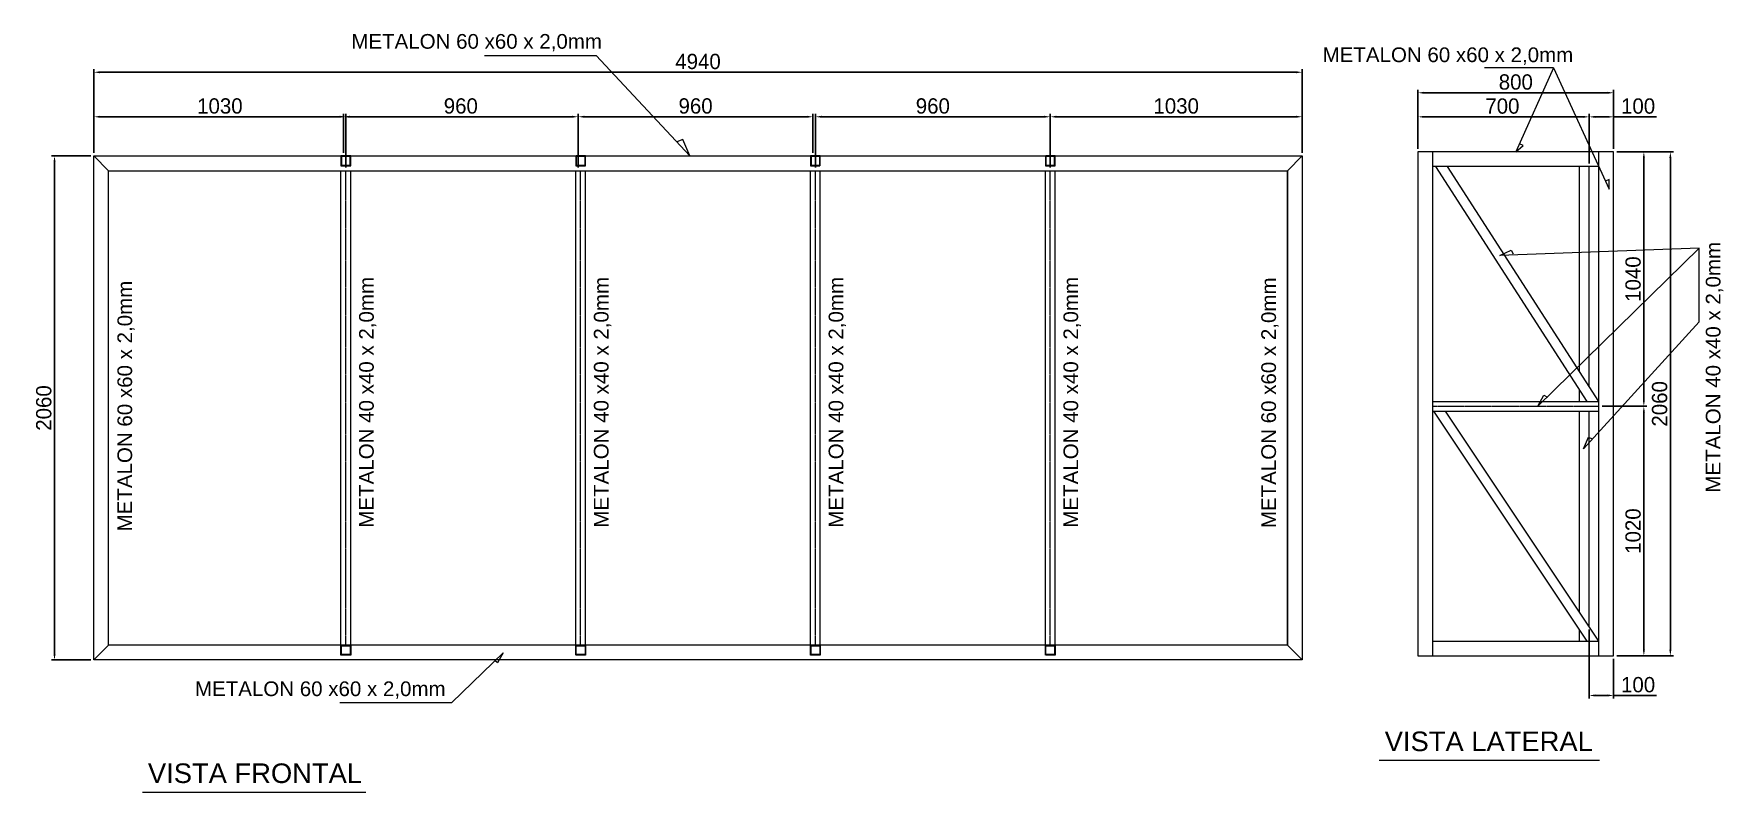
# Model space of a CAD drawing. Header units: millimetres. Extents: x 264998 to 288730, y -52980 to -35752.
# Drawn here: x 264998 to 271906, y -47228 to -44128 of the extents above; entities that cross this region are included whole.
import ezdxf

# ---------------------------------------------------------------- set-up
doc = ezdxf.new("R2010")
doc.units = ezdxf.units.MM
doc.header["$LTSCALE"] = 0.2
doc.linetypes.add('ACAD_ISO02W100', pattern=[15, 12, -3])
doc.linetypes.add('CENTER', pattern=[50.8, 31.75, -6.35, 6.35, -6.35])
for name, color, linetype, lineweight in [('03', 3, 'Continuous', 15), ('04', 4, 'Continuous', 5), ('CENT 1', 1, 'CENTER', 9), ('COTA', 1, 'Continuous', 9), ('FRL2', 2, 'ACAD_ISO02W100', 13), ('TESTE', 8, 'Continuous', 15)]:
    doc.layers.add(name, color=color, linetype=linetype, lineweight=lineweight)
doc.styles.add('1-20', font='arial.ttf', dxfattribs={"height": 4})
doc.styles.add('1-75', font='arial.ttf', dxfattribs={"height": 15})
doc.dimstyles.new('ESC25', dxfattribs={"dimscale": 25, "dimtxt": 2.5, "dimasz": 1, "dimexe": 0.5, "dimexo": 0.5, "dimgap": 0.5, "dimtad": 1, "dimdec": 0, "dimzin": 0, "dimdsep": 46, "dimtxsty": 'Standard', "dimcen": 1.5, "dimclrd": 1, "dimclre": 1, "dimclrt": 2, "dimadec": 0, "dimazin": 0, "dimtfac": 1, "dimtdec": 0, "dimtofl": 0, "dimtmove": 0, "dimatfit": 3, "dimfxl": 1, "dimtolj": 1, "dimtzin": 0, "dimarcsym": 0})

# ---------------------------------------------------------------- blocks, each defined once
blk = doc.blocks.new('*D2')
at = {"layer": 'COTA', "color": 1, "lineweight": -2, "transparency": 16777216}
for p, q in [((271470.3, -44610.4), (271702.3, -44610.4)), ((271689.8, -46645.4), (271689.8, -44635.4)), ((271470.3, -46670.4), (271702.3, -46670.4))]:
    blk.add_line(p, q, dxfattribs=at)
at = {"layer": 'COTA', "color": 1, "transparency": 16777216}
for points in [[(271685.6, -44635.4), (271693.9, -44635.4), (271689.8, -44610.4)], [(271685.6, -46645.4), (271693.9, -46645.4), (271689.8, -46670.4)]]:
    blk.add_solid(points, dxfattribs=at)
at = {"layer": 'COTA', "color": 2, "transparency": 16777216, "insert": (271646, -45640.4), "char_height": 62.5, "attachment_point": 5, "rotation": 90}
blk.add_mtext('\\A1;2060', dxfattribs=at)
blk = doc.blocks.new('*D3')
at = {"layer": '03', "color": 1, "lineweight": -2, "transparency": 16777216}
for p, q in [((271357.8, -44657.9), (271357.8, -44454.8)), ((271382.8, -44467.3), (271432.8, -44467.3)), ((271457.8, -44597.9), (271457.8, -44454.8)), ((271457.8, -44467.3), (271632.8, -44467.3))]:
    blk.add_line(p, q, dxfattribs=at)
at = {"layer": '03', "color": 1, "transparency": 16777216}
for points in [[(271382.8, -44463.2), (271382.8, -44471.5), (271357.8, -44467.3)], [(271432.8, -44463.2), (271432.8, -44471.5), (271457.8, -44467.3)]]:
    blk.add_solid(points, dxfattribs=at)
at = {"layer": '03', "color": 2, "transparency": 16777216, "insert": (271557.8, -44423.6), "char_height": 62.5, "attachment_point": 5}
blk.add_mtext('\\A1;100', dxfattribs=at)
blk = doc.blocks.new('*D4')
at = {"layer": '03', "color": 1, "lineweight": -2, "transparency": 16777216}
for p, q in [((270657.8, -44597.9), (270657.8, -44454.8)), ((271332.8, -44467.3), (270682.8, -44467.3)), ((271357.8, -44597.9), (271357.8, -44454.8))]:
    blk.add_line(p, q, dxfattribs=at)
at = {"layer": '03', "color": 1, "transparency": 16777216}
for points in [[(270682.8, -44463.2), (270682.8, -44471.5), (270657.8, -44467.3)], [(271332.8, -44463.2), (271332.8, -44471.5), (271357.8, -44467.3)]]:
    blk.add_solid(points, dxfattribs=at)
at = {"layer": '03', "color": 2, "transparency": 16777216, "insert": (271002.9, -44423.6), "char_height": 62.5, "attachment_point": 5}
blk.add_mtext('\\A1;700', dxfattribs=at)
blk = doc.blocks.new('*D5')
at = {"layer": '03', "color": 1, "lineweight": -2, "transparency": 16777216}
for p, q in [((270657.8, -44597.9), (270657.8, -44356.4)), ((271432.8, -44368.9), (270682.8, -44368.9)), ((271457.8, -44597.9), (271457.8, -44356.4))]:
    blk.add_line(p, q, dxfattribs=at)
at = {"layer": '03', "color": 1, "transparency": 16777216}
for points in [[(270682.8, -44364.8), (270682.8, -44373.1), (270657.8, -44368.9)], [(271432.8, -44364.8), (271432.8, -44373.1), (271457.8, -44368.9)]]:
    blk.add_solid(points, dxfattribs=at)
at = {"layer": '03', "color": 2, "transparency": 16777216, "insert": (271057.8, -44325.2), "char_height": 62.5, "attachment_point": 5}
blk.add_mtext('\\A1;800', dxfattribs=at)
blk = doc.blocks.new('*D6')
at = {"layer": '03', "color": 1, "lineweight": -2, "transparency": 16777216}
for p, q in [((271410.3, -45650.4), (271593.8, -45650.4)), ((271581.3, -46645.4), (271581.3, -45675.4)), ((271470.3, -46670.4), (271593.8, -46670.4))]:
    blk.add_line(p, q, dxfattribs=at)
at = {"layer": '03', "color": 1, "transparency": 16777216}
for points in [[(271577.1, -45675.4), (271585.5, -45675.4), (271581.3, -45650.4)], [(271577.1, -46645.4), (271585.5, -46645.4), (271581.3, -46670.4)]]:
    blk.add_solid(points, dxfattribs=at)
at = {"layer": '03', "color": 2, "transparency": 16777216, "insert": (271537.5, -46160.4), "char_height": 62.5, "attachment_point": 5, "rotation": 90}
blk.add_mtext('\\A1;1020', dxfattribs=at)
blk = doc.blocks.new('*D36')
at = {"layer": 'COTA', "color": 1, "lineweight": -2, "transparency": 16777216}
for p, q in [((271470.3, -44610.4), (271593.8, -44610.4)), ((271581.3, -45625.4), (271581.3, -44635.4)), ((271410.3, -45650.4), (271593.8, -45650.4))]:
    blk.add_line(p, q, dxfattribs=at)
at = {"layer": 'COTA', "color": 1, "transparency": 16777216}
for points in [[(271577.1, -44635.4), (271585.5, -44635.4), (271581.3, -44610.4)], [(271577.1, -45625.4), (271585.5, -45625.4), (271581.3, -45650.4)]]:
    blk.add_solid(points, dxfattribs=at)
at = {"layer": 'COTA', "color": 2, "transparency": 16777216, "insert": (271537.5, -45130.4), "char_height": 62.5, "attachment_point": 5, "rotation": 90}
blk.add_mtext('\\A1;1040', dxfattribs=at)
blk = doc.blocks.new('*D123')
at = {"layer": '03', "color": 1, "lineweight": -2, "transparency": 16777216}
for p, q in [((265244.2, -44614.8), (265244.2, -44272.5)), ((270184.2, -44614.8), (270184.2, -44272.5)), ((270159.2, -44285), (265269.2, -44285))]:
    blk.add_line(p, q, dxfattribs=at)
at = {"layer": '03', "color": 1, "transparency": 16777216}
for points in [[(265269.2, -44280.9), (265269.2, -44289.2), (265244.2, -44285)], [(270159.2, -44280.9), (270159.2, -44289.2), (270184.2, -44285)]]:
    blk.add_solid(points, dxfattribs=at)
at = {"layer": '03', "color": 2, "transparency": 16777216, "insert": (267714.2, -44241.3), "char_height": 62.5, "attachment_point": 5}
blk.add_mtext('\\A1;4940', dxfattribs=at)
blk = doc.blocks.new('*D124')
at = {"layer": '03', "color": 1, "lineweight": -2, "transparency": 16777216}
for p, q in [((265231.7, -44627.3), (265070.6, -44627.3)), ((265083.1, -44652.3), (265083.1, -46662.3)), ((265231.7, -46687.3), (265070.6, -46687.3))]:
    blk.add_line(p, q, dxfattribs=at)
at = {"layer": '03', "color": 1, "transparency": 16777216}
for points in [[(265078.9, -44652.3), (265087.3, -44652.3), (265083.1, -44627.3)], [(265078.9, -46662.3), (265087.3, -46662.3), (265083.1, -46687.3)]]:
    blk.add_solid(points, dxfattribs=at)
at = {"layer": '03', "color": 2, "transparency": 16777216, "insert": (265039.3, -45657.3), "char_height": 62.5, "attachment_point": 5, "rotation": 90}
blk.add_mtext('\\A1;2060', dxfattribs=at)
blk = doc.blocks.new('*D125')
at = {"layer": '03', "color": 1, "lineweight": -2, "transparency": 16777216}
for p, q in [((269154.2, -44674.8), (269154.2, -44454.5)), ((269179.2, -44467), (270159.2, -44467)), ((270184.2, -44614.8), (270184.2, -44454.5))]:
    blk.add_line(p, q, dxfattribs=at)
at = {"layer": '03', "color": 1, "transparency": 16777216}
for points in [[(269179.2, -44462.8), (269179.2, -44471.1), (269154.2, -44467)], [(270159.2, -44462.8), (270159.2, -44471.1), (270184.2, -44467)]]:
    blk.add_solid(points, dxfattribs=at)
at = {"layer": '03', "color": 2, "transparency": 16777216, "insert": (269669.2, -44423.2), "char_height": 62.5, "attachment_point": 5}
blk.add_mtext('\\A1;1030', dxfattribs=at)
blk = doc.blocks.new('*D126')
at = {"layer": '03', "color": 1, "lineweight": -2, "transparency": 16777216}
for p, q in [((265244.2, -44614.8), (265244.2, -44454.5)), ((265269.2, -44467), (266249.2, -44467)), ((266274.2, -44674.8), (266274.2, -44454.5))]:
    blk.add_line(p, q, dxfattribs=at)
at = {"layer": '03', "color": 1, "transparency": 16777216}
for points in [[(265269.2, -44462.8), (265269.2, -44471.1), (265244.2, -44467)], [(266249.2, -44462.8), (266249.2, -44471.1), (266274.2, -44467)]]:
    blk.add_solid(points, dxfattribs=at)
at = {"layer": '03', "color": 2, "transparency": 16777216, "insert": (265759.2, -44423.2), "char_height": 62.5, "attachment_point": 5}
blk.add_mtext('\\A1;1030', dxfattribs=at)
blk = doc.blocks.new('*D119')
at = {"layer": '03', "color": 1, "lineweight": -2, "transparency": 16777216}
for p, q in [((266264.2, -44614.8), (266264.2, -44454.5)), ((266289.2, -44467), (267199.2, -44467)), ((267224.2, -44674.8), (267224.2, -44454.5))]:
    blk.add_line(p, q, dxfattribs=at)
at = {"layer": '03', "color": 1, "transparency": 16777216}
for points in [[(266289.2, -44462.8), (266289.2, -44471.1), (266264.2, -44467)], [(267199.2, -44462.8), (267199.2, -44471.1), (267224.2, -44467)]]:
    blk.add_solid(points, dxfattribs=at)
at = {"layer": '03', "color": 2, "transparency": 16777216, "insert": (266744.2, -44423.2), "char_height": 62.5, "attachment_point": 5}
blk.add_mtext('\\A1;960', dxfattribs=at)
blk = doc.blocks.new('*D127')
at = {"layer": '03', "color": 1, "lineweight": -2, "transparency": 16777216}
for p, q in [((268194.2, -44674.8), (268194.2, -44454.5)), ((268219.2, -44467), (269129.2, -44467)), ((269154.2, -44674.8), (269154.2, -44454.5))]:
    blk.add_line(p, q, dxfattribs=at)
at = {"layer": '03', "color": 1, "transparency": 16777216}
for points in [[(268219.2, -44462.8), (268219.2, -44471.1), (268194.2, -44467)], [(269129.2, -44462.8), (269129.2, -44471.1), (269154.2, -44467)]]:
    blk.add_solid(points, dxfattribs=at)
at = {"layer": '03', "color": 2, "transparency": 16777216, "insert": (268674.2, -44423.2), "char_height": 62.5, "attachment_point": 5}
blk.add_mtext('\\A1;960', dxfattribs=at)
blk = doc.blocks.new('*D120')
at = {"layer": 'TESTE', "color": 1, "lineweight": -2, "transparency": 16777216}
for p, q in [((267224.2, -44614.8), (267224.2, -44454.5)), ((267249.2, -44467), (268159.2, -44467)), ((268184.2, -44614.8), (268184.2, -44454.5))]:
    blk.add_line(p, q, dxfattribs=at)
at = {"layer": 'TESTE', "color": 1, "transparency": 16777216}
for points in [[(267249.2, -44462.8), (267249.2, -44471.1), (267224.2, -44467)], [(268159.2, -44462.8), (268159.2, -44471.1), (268184.2, -44467)]]:
    blk.add_solid(points, dxfattribs=at)
at = {"layer": 'TESTE', "color": 2, "transparency": 16777216, "insert": (267704.2, -44423.2), "char_height": 62.5, "attachment_point": 5}
blk.add_mtext('\\A1;960', dxfattribs=at)
blk = doc.blocks.new('*D135')
at = {"layer": 'COTA', "color": 1, "lineweight": -2, "transparency": 16777216}
for p, q in [((271357.8, -46562.9), (271357.8, -46844.7)), ((271457.8, -46682.9), (271457.8, -46844.7)), ((271382.8, -46832.2), (271432.8, -46832.2)), ((271457.8, -46832.2), (271632.8, -46832.2))]:
    blk.add_line(p, q, dxfattribs=at)
at = {"layer": 'COTA', "color": 1, "transparency": 16777216}
for points in [[(271382.8, -46828.1), (271382.8, -46836.4), (271357.8, -46832.2)], [(271432.8, -46828.1), (271432.8, -46836.4), (271457.8, -46832.2)]]:
    blk.add_solid(points, dxfattribs=at)
at = {"layer": 'COTA', "color": 2, "transparency": 16777216, "insert": (271557.8, -46788.5), "char_height": 62.5, "attachment_point": 5}
blk.add_mtext('\\A1;100', dxfattribs=at)

msp = doc.modelspace()

# ---------------------------------------------------------------- linework, layer by layer
at = {"layer": '03'}
for p, q in [((270657.8, -44610.4), (270657.8, -46670.4)), ((271457.8, -44610.4), (270657.8, -44610.4)), ((270717.8, -44610.4), (270717.8, -46670.4)), ((271397.8, -46670.4), (271397.8, -44610.4)), ((271457.8, -46670.4), (271457.8, -44610.4)), ((265244.2, -44627.3), (270184.2, -44627.3)), ((265244.2, -46687.3), (265244.2, -44627.3)), ((265304.2, -44687.3), (265244.2, -44627.3)), ((265304.2, -44687.3), (270124.2, -44687.3)), ((265304.2, -46627.3), (265304.2, -44687.3)), ((266254.2, -46627.3), (266254.2, -44687.3)), ((266294.2, -46627.3), (266294.2, -44687.3)), ((267214.2, -46627.3), (267214.2, -44687.3)), ((267254.2, -46627.3), (267254.2, -44687.3)), ((268174.2, -46627.3), (268174.2, -44687.3)), ((268214.2, -46627.3), (268214.2, -44687.3)), ((269134.2, -46627.3), (269134.2, -44687.3)), ((269174.2, -46627.3), (269174.2, -44687.3)), ((270124.2, -44687.3), (270184.2, -44627.3)), ((270124.2, -44687.3), (270124.2, -46627.1)), ((270124.2, -46627.3), (270124.2, -44687.3)), ((270184.2, -44627.3), (270184.2, -46687.3)), ((271397.8, -44670.4), (270717.8, -44670.4)), ((271350.2, -45630.4), (270730.6, -44670.4)), ((271397.8, -45630.4), (270778.3, -44670.4)), ((271317.8, -45506.4), (271317.8, -44670.4)), ((271357.8, -45568.4), (271357.8, -44670.4)), ((271317.8, -45630.4), (271317.8, -45580.2)), ((270717.8, -45630.4), (271397.8, -45630.4)), ((270717.8, -45670.4), (271397.8, -45670.4)), ((271349.7, -46610.4), (270722.7, -45670.4)), ((271397.8, -46610.4), (270770.8, -45670.4)), ((271317.8, -46490.5), (271317.8, -45670.4)), ((271357.8, -46550.4), (271357.8, -45670.4)), ((270717.8, -46610.4), (271397.8, -46610.4)), ((271317.8, -46610.4), (271317.8, -46562.6)), ((265304.2, -46627.3), (265244.2, -46687.3)), ((270184.2, -46687.3), (265244.2, -46687.3)), ((270124.5, -46627.3), (265304.2, -46627.3)), ((270124.5, -46627.3), (270184.2, -46687.3)), ((270657.8, -46670.4), (271457.8, -46670.4))]:
    msp.add_line(p, q, dxfattribs=at)
at = {"layer": '04'}
for p, q in [((266840.5, -44216.6), (267297.5, -44216.6)), ((267297.5, -44216.6), (267680.7, -44627.3)), ((271212.1, -44266.4), (270929.6, -44266.4)), ((271212.1, -44266.4), (271057.8, -44610.4)), ((271212.1, -44266.4), (271438.8, -44762.9)), ((267652.5, -44559.3), (267627.1, -44569.8)), ((267680.7, -44627.3), (267652.5, -44559.3)), ((271057.8, -44610.4), (271087.5, -44584.8)), ((271087.5, -44584.8), (271072.3, -44578)), ((271439.6, -44723.7), (271424.3, -44730.5)), ((271438.8, -44762.9), (271439.6, -44723.7)), ((271807.4, -45003.9), (270992.5, -45033.6)), ((270992.5, -45033.6), (271039.4, -45012.2)), ((271039.4, -45012.2), (271046.3, -45027.3)), ((271807.4, -45003.9), (271147.7, -45650.4)), ((271807.4, -45304.8), (271807.4, -45003.9)), ((271807.4, -45304.8), (271333.9, -45824)), ((271147.7, -45650.4), (271172.6, -45605.2)), ((271172.6, -45605.2), (271187.2, -45613.3)), ((271333.9, -45824), (271355.3, -45777)), ((271355.3, -45777), (271370.4, -45783.9)), ((266707.5, -46861.1), (266916.9, -46657.9)), ((266893.7, -46698.7), (266883.1, -46689.3)), ((266916.9, -46657.9), (266893.7, -46698.7)), ((266250.2, -46861.1), (266707.5, -46861.1))]:
    msp.add_line(p, q, dxfattribs=at)
at = {"layer": '04', "color": 4}
for p, q in [((270499.4, -47097.3), (271400.1, -47097.3)), ((265442.5, -47227.7), (266356.2, -47227.7))]:
    msp.add_line(p, q, dxfattribs=at)
at = {"layer": '04'}
for points in [[(267680.7, -44627.3), (267652.5, -44559.3), (267627.1, -44569.8), (267680.7, -44627.3)], [(271057.8, -44610.4), (271072.3, -44578), (271087.5, -44584.8), (271057.8, -44610.4)], [(271438.8, -44762.9), (271424.3, -44730.5), (271439.6, -44723.7), (271438.8, -44762.9)], [(270992.5, -45033.6), (271039.4, -45012.2), (271046.3, -45027.3), (270992.5, -45033.6)], [(271147.7, -45650.4), (271172.6, -45605.2), (271187.2, -45613.3), (271147.7, -45650.4)], [(271333.9, -45824), (271355.3, -45777), (271370.4, -45783.9), (271333.9, -45824)], [(266883.1, -46689.3), (266893.7, -46698.7), (266916.9, -46657.9), (266883.1, -46689.3)]]:
    msp.add_solid(points, dxfattribs=at)
at = {"layer": 'CENT 1'}
for p, q in [((266274.2, -46627.3), (266274.2, -44687.3)), ((267234.2, -46627.3), (267234.2, -44687.3)), ((268194.2, -46627.3), (268194.2, -44687.3)), ((269154.2, -46627.3), (269154.2, -44687.3)), ((270717.8, -45650.4), (271397.8, -45650.4))]:
    msp.add_line(p, q, dxfattribs=at)
at = {"layer": 'FRL2'}
for p, q in [((266294.2, -44627.1), (266254.2, -44627.1)), ((266254.2, -44627.1), (266254.2, -44667.1)), ((266294.2, -44629.1), (266254.2, -44629.1)), ((266254.2, -44665.1), (266294.2, -44665.1)), ((266254.2, -44667.1), (266294.2, -44667.1)), ((266256.2, -44627.1), (266256.2, -44667.1)), ((266292.2, -44667.1), (266292.2, -44627.1)), ((266294.2, -44667.1), (266294.2, -44627.1)), ((267254.2, -44627.3), (267214.2, -44627.3)), ((267214.2, -44627.3), (267214.2, -44667.3)), ((267254.2, -44629.3), (267214.2, -44629.3)), ((267214.2, -44665.3), (267254.2, -44665.3)), ((267214.2, -44667.3), (267254.2, -44667.3)), ((267216.2, -44627.3), (267216.2, -44667.3)), ((267252.2, -44667.3), (267252.2, -44627.3)), ((267254.2, -44667.3), (267254.2, -44627.3)), ((268214.2, -44627.3), (268174.2, -44627.3)), ((268174.2, -44627.3), (268174.2, -44667.3)), ((268214.2, -44629.3), (268174.2, -44629.3)), ((268174.2, -44665.3), (268214.2, -44665.3)), ((268174.2, -44667.3), (268214.2, -44667.3)), ((268176.2, -44627.3), (268176.2, -44667.3)), ((268212.2, -44667.3), (268212.2, -44627.3)), ((268214.2, -44667.3), (268214.2, -44627.3)), ((269174.2, -44627.3), (269134.2, -44627.3)), ((269134.2, -44627.3), (269134.2, -44667.3)), ((269174.2, -44629.3), (269134.2, -44629.3)), ((269134.2, -44665.3), (269174.2, -44665.3)), ((269134.2, -44667.3), (269174.2, -44667.3)), ((269136.2, -44627.3), (269136.2, -44667.3)), ((269172.2, -44667.3), (269172.2, -44627.3)), ((269174.2, -44667.3), (269174.2, -44627.3)), ((266254.2, -46627.3), (266294.2, -46627.3)), ((266254.2, -46667.3), (266254.2, -46627.3)), ((266254.2, -46629.3), (266294.2, -46629.3)), ((266294.2, -46665.3), (266254.2, -46665.3)), ((266294.2, -46667.3), (266254.2, -46667.3)), ((266256.2, -46667.3), (266256.2, -46627.3)), ((266292.2, -46627.3), (266292.2, -46667.3)), ((266294.2, -46627.3), (266294.2, -46667.3)), ((267214.2, -46627.1), (267254.2, -46627.1)), ((267214.2, -46667.1), (267214.2, -46627.1)), ((267214.2, -46629.1), (267254.2, -46629.1)), ((267254.2, -46665.1), (267214.2, -46665.1)), ((267254.2, -46667.1), (267214.2, -46667.1)), ((267216.2, -46667.1), (267216.2, -46627.1)), ((267252.2, -46627.1), (267252.2, -46667.1)), ((267254.2, -46627.1), (267254.2, -46667.1)), ((268174.2, -46627.1), (268214.2, -46627.1)), ((268174.2, -46667.1), (268174.2, -46627.1)), ((268174.2, -46629.1), (268214.2, -46629.1)), ((268214.2, -46665.1), (268174.2, -46665.1)), ((268214.2, -46667.1), (268174.2, -46667.1)), ((268176.2, -46667.1), (268176.2, -46627.1)), ((268212.2, -46627.1), (268212.2, -46667.1)), ((268214.2, -46627.1), (268214.2, -46667.1)), ((269134.2, -46627.1), (269174.2, -46627.1)), ((269134.2, -46667.1), (269134.2, -46627.1)), ((269134.2, -46629.1), (269174.2, -46629.1)), ((269174.2, -46665.1), (269134.2, -46665.1)), ((269174.2, -46667.1), (269134.2, -46667.1)), ((269136.2, -46667.1), (269136.2, -46627.1)), ((269172.2, -46627.1), (269172.2, -46667.1)), ((269174.2, -46627.1), (269174.2, -46667.1))]:
    msp.add_line(p, q, dxfattribs=at)

# ---------------------------------------------------------------- texts
at = {"layer": '04', "style": '1-20'}
for p in [(266296.6, -44188.8), (270267.9, -44243.6), (265657.4, -46834.9)]:
    msp.add_text('METALON 60 x60 x 2,0mm', height=60, dxfattribs=at).set_placement(p)
for s, p in [('METALON 40 x40 x 2,0mm', (271894.6, -46003.1)), ('METALON 60 x60 x 2,0mm', (265400.3, -46161.9)), ('METALON 40 x40 x 2,0mm', (266388.3, -46146.4)), ('METALON 40 x40 x 2,0mm', (267348.3, -46146.4)), ('METALON 40 x40 x 2,0mm', (268308.3, -46146.4)), ('METALON 40 x40 x 2,0mm', (269268.3, -46146.4)), ('METALON 60 x60 x 2,0mm', (270077.2, -46148.4))]:
    msp.add_text(s, height=60, rotation=90, dxfattribs=at).set_placement(p)
at = {"layer": '04', "color": 4, "style": '1-75'}
for s, p in [('VISTA LATERAL', (270521.9, -47059.8)), ('VISTA FRONTAL', (265465, -47190.1))]:
    msp.add_text(s, height=80, dxfattribs=at).set_placement(p)

# ---------------------------------------------------------------- dimensions: what is measured, and where the dimension line sits
at = {"layer": '03'}
for base, p1, p2, picture, middle in [((265244.2, -44285), (270184.2, -44627.3), (265244.2, -44627.3), '*D123', (267714.2, -44241.3)), ((270657.8, -44368.9), (271457.8, -44610.4), (270657.8, -44610.4), '*D5', (271057.8, -44325.2)), ((266274.2, -44467), (265244.2, -44627.3), (266274.2, -44687.3), '*D126', (265759.2, -44423.2)), ((267224.2, -44467), (266264.2, -44627.3), (267224.2, -44687.3), '*D119', (266744.2, -44423.2)), ((270184.2, -44467), (269154.2, -44687.3), (270184.2, -44627.3), '*D125', (269669.2, -44423.2))]:
    dim = msp.add_linear_dim(base=base, p1=p1, p2=p2, dimstyle='ESC25', dxfattribs=at)
    dim.commit()
    dim.dimension.update_dxf_attribs({"geometry": picture, "text_midpoint": middle})
dim = msp.add_linear_dim(base=(269154.2, -44467), p1=(268194.2, -44687.3), p2=(269154.2, -44687.3), dimstyle='ESC25', override={"dimtmove": 1}, dxfattribs=at)
dim.commit()
dim.dimension.update_dxf_attribs({"geometry": '*D127', "text_midpoint": (268674.2, -44423.2)})
for base, p1, p2, picture, middle in [((270657.8, -44467.3), (271357.8, -44610.4), (270657.8, -44610.4), '*D4', (271002.9, -44467.3)), ((271457.8, -44467.3), (271357.8, -44670.4), (271457.8, -44610.4), '*D3', (271557.8, -44467.3))]:
    dim = msp.add_linear_dim(base=base, p1=p1, p2=p2, dimstyle='ESC25', dxfattribs=at)
    dim.commit()
    dim.dimension.update_dxf_attribs({"geometry": picture, "text_midpoint": middle, "dimtype": 160})
for base, p1, p2, picture, middle in [((265083.1, -46687.3), (265244.2, -44627.3), (265244.2, -46687.3), '*D124', (265039.3, -45657.3)), ((271581.3, -45650.4), (271457.8, -46670.4), (271397.8, -45650.4), '*D6', (271537.5, -46160.4))]:
    dim = msp.add_linear_dim(base=base, p1=p1, p2=p2, angle=90, dimstyle='ESC25', dxfattribs=at)
    dim.commit()
    dim.dimension.update_dxf_attribs({"geometry": picture, "text_midpoint": middle})
at = {"layer": 'COTA'}
for base, p1, picture, middle in [((271581.3, -44610.4), (271397.8, -45650.4), '*D36', (271537.5, -45130.4)), ((271689.8, -44610.4), (271457.8, -46670.4), '*D2', (271646, -45640.4))]:
    dim = msp.add_linear_dim(base=base, p1=p1, p2=(271457.8, -44610.4), angle=90, dimstyle='ESC25', dxfattribs=at)
    dim.commit()
    dim.dimension.update_dxf_attribs({"geometry": picture, "text_midpoint": middle})
dim = msp.add_linear_dim(base=(271457.8, -46832.2), p1=(271357.8, -46550.4), p2=(271457.8, -46670.4), dimstyle='ESC25', dxfattribs=at)
dim.commit()
dim.dimension.update_dxf_attribs({"geometry": '*D135', "text_midpoint": (271557.8, -46788.5)})
at = {"layer": 'TESTE'}
dim = msp.add_linear_dim(base=(268184.2, -44467), p1=(267224.2, -44627.3), p2=(268184.2, -44627.3), dimstyle='ESC25', dxfattribs=at)
dim.commit()
dim.dimension.update_dxf_attribs({"geometry": '*D120', "text_midpoint": (267704.2, -44423.2)})

doc.saveas('drawing.dxf')
